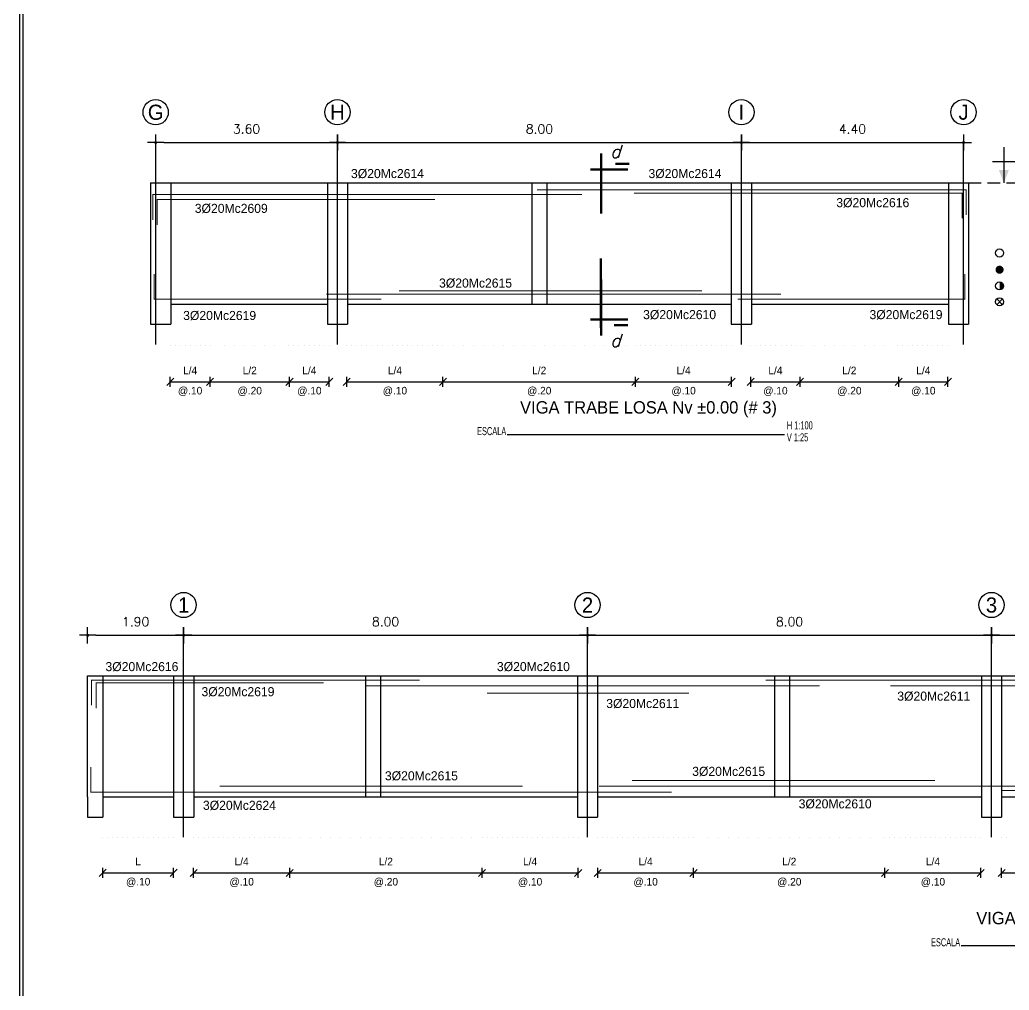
# Model space of a CAD drawing. Extents: x -2 to 140, y 23 to 108.
# Drawn here: x 30.16 to 49.76, y 61.37 to 80.59 of the extents above; entities that cross this region are included whole.
import ezdxf
from ezdxf.enums import TextEntityAlignment as Align

# ---------------------------------------------------------------- set-up
doc = ezdxf.new("R2010")
doc.units = 0
doc.header["$MEASUREMENT"] = 0
doc.linetypes.add('CENTER2', pattern=[1.125, 0.75, -0.125, 0.125, -0.125])
doc.linetypes.add('HIDDEN', pattern=[0.375, 0.25, -0.125])
doc.layers.get('0').update_dxf_attribs({"linetype": 'CONTINUOUS'})
doc.layers.get('DEFPOINTS').update_dxf_attribs({"color": 8, "linetype": 'CONTINUOUS'})
for name, color, linetype in [('ACEROS', 5, 'CONTINUOUS'), ('COLUMNAS', 2, 'CONTINUOUS'), ('EJES', 1, 'CONTINUOUS'), ('ESTRIBOS', 2, 'CONTINUOUS'), ('HIERROS', 5, 'CONTINUOUS'), ('L1', 5, 'CONTINUOUS'), ('LINEAS', 7, 'CONTINUOUS'), ('PLANILL1', 7, 'CONTINUOUS'), ('VIGAS', 7, 'CONTINUOUS')]:
    doc.layers.add(name, color=color, linetype=linetype)
doc.styles.add('ROMANT', font='romant')
doc.styles.add('STANDART', font='TXT.SHX', dxfattribs={"height": 0.18})
doc.dimstyles.new('STYLE100', dxfattribs={"dimscale": 2, "dimtxt": 0.08, "dimasz": 0.08, "dimexe": 0, "dimexo": 0.06, "dimgap": 0.09, "dimtad": 1, "dimzin": 0, "dimtxsty": 'STANDART', "dimblk": 'DOT', "dimcen": 0.09, "dimse1": 1, "dimse2": 1, "dimclrd": 1, "dimclre": 1, "dimclrt": 2, "dimazin": 3, "dimtfac": 1, "dimtix": 1, "dimtmove": 0, "dimatfit": 3, "dimtvp": 1.25, "dimtolj": 1, "dimtzin": 0})

# ---------------------------------------------------------------- blocks, each defined once
blk = doc.blocks.new('DOT')
at = {"color": 0}
for p, q in [((-1, 0), (1, 0)), ((0, 1), (0, -1))]:
    blk.add_line(p, q, dxfattribs=at)
at = {"color": 2, "linetype": 'BYBLOCK', "const_width": 0.1875}
blk.add_lwpolyline([(0.09375, 0, 1), (-0.09375, 0, 1)], format="xyb", close=True, dxfattribs=at)
blk = doc.blocks.new('*D139')
at = {"color": 1, "linetype": 'BYBLOCK'}
blk.add_line((33.014, 78.162), (36.294, 78.162), dxfattribs=at)
at = {"layer": 'DEFPOINTS', "color": 0, "linetype": 'BYBLOCK'}
for p in [(32.854, 78.162), (36.454, 78.162), (36.454, 78.162)]:
    blk.add_point(p, dxfattribs=at)
at = {"color": 1, "linetype": 'BYBLOCK', "xscale": 0.16, "yscale": 0.16, "zscale": 0.16, "rotation": 180}
blk.add_blockref('DOT', (32.854, 78.162), dxfattribs=at)
at = {"color": 1, "linetype": 'BYBLOCK', "xscale": 0.16, "yscale": 0.16, "zscale": 0.16}
blk.add_blockref('DOT', (36.454, 78.162), dxfattribs=at)
at = {"color": 2, "linetype": 'BYBLOCK', "insert": (34.654, 78.432), "char_height": 0.18, "attachment_point": 5, "style": 'STANDART'}
blk.add_mtext('\\A1;3.60', dxfattribs=at)
blk = doc.blocks.new('_DOT')
at = {"color": 0, "linetype": 'BYBLOCK'}
blk.add_line((-0.5, 0), (-1, 0), dxfattribs=at)
at = {"color": 0, "linetype": 'BYBLOCK', "const_width": 0.5}
blk.add_lwpolyline([(-0.25, 0, 1), (0.25, 0, 1)], format="xyb", close=True, dxfattribs=at)
blk = doc.blocks.new('*D140')
at = {"color": 1, "linetype": 'BYBLOCK'}
blk.add_line((36.614, 78.162), (44.294, 78.162), dxfattribs=at)
at = {"layer": 'DEFPOINTS', "color": 0, "linetype": 'BYBLOCK'}
for p in [(36.454, 78.162), (44.454, 78.162), (44.454, 78.162)]:
    blk.add_point(p, dxfattribs=at)
at = {"color": 1, "linetype": 'BYBLOCK', "xscale": 0.16, "yscale": 0.16, "zscale": 0.16, "rotation": 180}
blk.add_blockref('DOT', (36.454, 78.162), dxfattribs=at)
at = {"color": 1, "linetype": 'BYBLOCK', "xscale": 0.16, "yscale": 0.16, "zscale": 0.16}
blk.add_blockref('DOT', (44.454, 78.162), dxfattribs=at)
at = {"color": 2, "linetype": 'BYBLOCK', "insert": (40.454, 78.432), "char_height": 0.18, "attachment_point": 5, "style": 'STANDART'}
blk.add_mtext('\\A1;8.00', dxfattribs=at)
blk = doc.blocks.new('*D141')
at = {"color": 1, "linetype": 'BYBLOCK'}
blk.add_line((44.614, 78.162), (48.694, 78.162), dxfattribs=at)
at = {"layer": 'DEFPOINTS', "color": 0, "linetype": 'BYBLOCK'}
for p in [(44.454, 78.162), (48.854, 78.162), (48.854, 78.162)]:
    blk.add_point(p, dxfattribs=at)
at = {"color": 1, "linetype": 'BYBLOCK', "xscale": 0.16, "yscale": 0.16, "zscale": 0.16, "rotation": 180}
blk.add_blockref('DOT', (44.454, 78.162), dxfattribs=at)
at = {"color": 1, "linetype": 'BYBLOCK', "xscale": 0.16, "yscale": 0.16, "zscale": 0.16}
blk.add_blockref('DOT', (48.854, 78.162), dxfattribs=at)
at = {"color": 2, "linetype": 'BYBLOCK', "insert": (46.654, 78.432), "char_height": 0.18, "attachment_point": 5, "style": 'STANDART'}
blk.add_mtext('\\A1;4.40', dxfattribs=at)
blk = doc.blocks.new('*D147')
at = {"color": 1, "linetype": 'BYBLOCK'}
blk.add_line((31.667, 68.403), (33.247, 68.403), dxfattribs=at)
at = {"layer": 'DEFPOINTS', "color": 0, "linetype": 'BYBLOCK'}
for p in [(33.407, 68.403), (33.407, 68.403), (31.507, 67.603)]:
    blk.add_point(p, dxfattribs=at)
at = {"color": 1, "linetype": 'BYBLOCK', "xscale": 0.16, "yscale": 0.16, "zscale": 0.16, "rotation": 180}
blk.add_blockref('DOT', (31.507, 68.403), dxfattribs=at)
at = {"color": 1, "linetype": 'BYBLOCK', "xscale": 0.16, "yscale": 0.16, "zscale": 0.16}
blk.add_blockref('DOT', (33.407, 68.403), dxfattribs=at)
at = {"color": 2, "linetype": 'BYBLOCK', "insert": (32.457, 68.673), "char_height": 0.18, "attachment_point": 5, "style": 'STANDART'}
blk.add_mtext('\\A1;1.90', dxfattribs=at)
blk = doc.blocks.new('*D148')
at = {"color": 1, "linetype": 'BYBLOCK'}
blk.add_line((33.567, 68.403), (41.247, 68.403), dxfattribs=at)
at = {"layer": 'DEFPOINTS', "color": 0, "linetype": 'BYBLOCK'}
for p in [(33.407, 68.403), (41.407, 68.403), (41.407, 68.403)]:
    blk.add_point(p, dxfattribs=at)
at = {"color": 1, "linetype": 'BYBLOCK', "xscale": 0.16, "yscale": 0.16, "zscale": 0.16, "rotation": 180}
blk.add_blockref('DOT', (33.407, 68.403), dxfattribs=at)
at = {"color": 1, "linetype": 'BYBLOCK', "xscale": 0.16, "yscale": 0.16, "zscale": 0.16}
blk.add_blockref('DOT', (41.407, 68.403), dxfattribs=at)
at = {"color": 2, "linetype": 'BYBLOCK', "insert": (37.407, 68.673), "char_height": 0.18, "attachment_point": 5, "style": 'STANDART'}
blk.add_mtext('\\A1;8.00', dxfattribs=at)
blk = doc.blocks.new('*D149')
at = {"color": 1, "linetype": 'BYBLOCK'}
blk.add_line((41.567, 68.403), (49.247, 68.403), dxfattribs=at)
at = {"layer": 'DEFPOINTS', "color": 0, "linetype": 'BYBLOCK'}
for p in [(41.407, 68.403), (49.407, 68.403), (49.407, 68.403)]:
    blk.add_point(p, dxfattribs=at)
at = {"color": 1, "linetype": 'BYBLOCK', "xscale": 0.16, "yscale": 0.16, "zscale": 0.16, "rotation": 180}
blk.add_blockref('DOT', (41.407, 68.403), dxfattribs=at)
at = {"color": 1, "linetype": 'BYBLOCK', "xscale": 0.16, "yscale": 0.16, "zscale": 0.16}
blk.add_blockref('DOT', (49.407, 68.403), dxfattribs=at)
at = {"color": 2, "linetype": 'BYBLOCK', "insert": (45.407, 68.673), "char_height": 0.18, "attachment_point": 5, "style": 'STANDART'}
blk.add_mtext('\\A1;8.00', dxfattribs=at)
blk = doc.blocks.new('*D150')
at = {"color": 1, "linetype": 'BYBLOCK'}
blk.add_line((49.567, 68.403), (57.247, 68.403), dxfattribs=at)
at = {"layer": 'DEFPOINTS', "color": 0, "linetype": 'BYBLOCK'}
for p in [(49.407, 68.403), (57.407, 68.403), (57.407, 68.403)]:
    blk.add_point(p, dxfattribs=at)
at = {"color": 1, "linetype": 'BYBLOCK', "xscale": 0.16, "yscale": 0.16, "zscale": 0.16, "rotation": 180}
blk.add_blockref('DOT', (49.407, 68.403), dxfattribs=at)
at = {"color": 1, "linetype": 'BYBLOCK', "xscale": 0.16, "yscale": 0.16, "zscale": 0.16}
blk.add_blockref('DOT', (57.407, 68.403), dxfattribs=at)
at = {"color": 2, "linetype": 'BYBLOCK', "insert": (53.407, 68.673), "char_height": 0.18, "attachment_point": 5, "style": 'STANDART'}
blk.add_mtext('\\A1;8.00', dxfattribs=at)

msp = doc.modelspace()

# ---------------------------------------------------------------- linework, layer by layer
at = {"color": 6}
msp.add_line((30.163, 23.269), (30.163, 99.813), dxfattribs=at)
for p, q in [((33.072, 73.352), (33.213, 73.493)), ((33.142, 73.323), (33.142, 73.523)), ((33.859, 73.352), (34, 73.493)), ((33.93, 73.323), (33.93, 73.523)), ((35.434, 73.352), (35.575, 73.493)), ((35.505, 73.323), (35.505, 73.523)), ((36.221, 73.352), (36.363, 73.493)), ((36.292, 73.323), (36.292, 73.523)), ((36.568, 73.352), (36.709, 73.493)), ((36.639, 73.323), (36.639, 73.523)), ((38.474, 73.352), (38.615, 73.493)), ((38.544, 73.323), (38.544, 73.523)), ((42.285, 73.352), (42.426, 73.493)), ((42.356, 73.323), (42.356, 73.523)), ((44.191, 73.352), (44.332, 73.493)), ((44.261, 73.323), (44.261, 73.523)), ((44.569, 73.352), (44.71, 73.493)), ((44.639, 73.323), (44.639, 73.523)), ((45.545, 73.352), (45.687, 73.493)), ((45.616, 73.323), (45.616, 73.523)), ((47.498, 73.352), (47.64, 73.493)), ((47.569, 73.323), (47.569, 73.523)), ((48.475, 73.352), (48.616, 73.493)), ((48.545, 73.323), (48.545, 73.523)), ((33.142, 73.423), (33.93, 73.423)), ((33.93, 73.423), (35.505, 73.423)), ((35.505, 73.423), (36.292, 73.423)), ((36.639, 73.423), (38.544, 73.423)), ((38.544, 73.423), (42.356, 73.423)), ((42.356, 73.423), (44.261, 73.423)), ((44.639, 73.423), (45.616, 73.423)), ((45.616, 73.423), (47.569, 73.423)), ((47.569, 73.423), (48.545, 73.423)), ((31.734, 63.627), (31.876, 63.768)), ((31.805, 63.598), (31.805, 63.798)), ((31.805, 63.698), (33.209, 63.698)), ((33.138, 63.627), (33.28, 63.768)), ((33.209, 63.598), (33.209, 63.798)), ((33.534, 63.626), (33.676, 63.767)), ((33.605, 63.597), (33.605, 63.797)), ((33.605, 63.697), (35.509, 63.697)), ((35.438, 63.626), (35.58, 63.767)), ((35.509, 63.597), (35.509, 63.797)), ((35.509, 63.697), (39.317, 63.697)), ((39.246, 63.626), (39.387, 63.767)), ((39.317, 63.597), (39.317, 63.797)), ((39.317, 63.697), (41.221, 63.697)), ((41.15, 63.626), (41.291, 63.767)), ((41.221, 63.597), (41.221, 63.797)), ((41.538, 63.626), (41.68, 63.767)), ((41.609, 63.597), (41.609, 63.797)), ((41.609, 63.697), (43.505, 63.697)), ((43.435, 63.626), (43.576, 63.767)), ((43.505, 63.597), (43.505, 63.797)), ((43.505, 63.697), (47.298, 63.697)), ((47.228, 63.626), (47.369, 63.767)), ((47.298, 63.597), (47.298, 63.797)), ((47.298, 63.697), (49.195, 63.697)), ((49.124, 63.626), (49.265, 63.767)), ((49.195, 63.597), (49.195, 63.797)), ((49.536, 63.626), (49.678, 63.767)), ((49.607, 63.597), (49.607, 63.797)), ((49.607, 63.697), (51.481, 63.697))]:
    msp.add_line(p, q)
for centre in [(32.854, 78.762), (36.454, 78.762), (44.454, 78.762), (48.854, 78.762), (33.407, 69.003), (41.407, 69.003), (49.407, 69.003)]:
    msp.add_circle(centre, 0.25)
at = {"layer": 'ACEROS', "color": 1, "linetype": 'CENTER2', "const_width": 0.05}
for points in [[(41.676, 77.951), (41.676, 76.751)], [(41.676, 74.334), (41.67, 75.867)]]:
    msp.add_lwpolyline(points, dxfattribs=at)
at = {"layer": 'ACEROS', "color": 1, "linetype": 'CONTINUOUS', "const_width": 0.05}
for points in [[(42.208, 77.628), (41.459, 77.628)], [(42.232, 77.74), (41.958, 77.74)], [(42.208, 74.656), (41.459, 74.656)], [(42.208, 74.544), (41.934, 74.544)]]:
    msp.add_lwpolyline(points, dxfattribs=at)
at = {"layer": 'ACEROS', "const_width": 0.02}
for points in [[(40.403, 77.228), (48.903, 77.228), (48.903, 76.728)], [(41.3, 77.13), (32.8, 77.13), (32.8, 76.63)], [(38.385, 77.031), (32.885, 77.031), (32.885, 76.531)], [(42.325, 77.162), (48.825, 77.162), (48.825, 76.662)], [(37.325, 75.059), (32.825, 75.059), (32.825, 75.559)], [(44.378, 75.059), (48.878, 75.059), (48.878, 75.559)], [(45.236, 75.157), (36.236, 75.157)], [(37.671, 75.223), (43.671, 75.223)], [(38.085, 67.517), (31.585, 67.517), (31.585, 67.017)], [(36.178, 67.459), (31.678, 67.459), (31.678, 66.959)], [(46.006, 67.401), (37.006, 67.401)], [(53.934, 67.517), (44.934, 67.517)], [(51.405, 67.401), (47.405, 67.401)], [(43.418, 67.254), (39.418, 67.254)], [(43.072, 65.297), (31.572, 65.297), (31.572, 65.797)], [(48.285, 65.53), (42.285, 65.53)], [(40.122, 65.414), (34.122, 65.414)], [(50.636, 65.414), (41.636, 65.414)], [(58.623, 65.326), (49.623, 65.326)]]:
    msp.add_lwpolyline(points, dxfattribs=at)
at = {"layer": 'COLUMNAS', "color": 1, "linetype": 'CONTINUOUS'}
msp.add_solid([(49.554, 77.615), (49.75, 77.615), (49.652, 77.362)], dxfattribs=at)
at = {"layer": 'EJES'}
for p, q in [((32.854, 74.162), (32.854, 78.162)), ((36.454, 74.162), (36.454, 78.162)), ((44.454, 74.162), (44.454, 78.162)), ((48.854, 74.162), (48.854, 78.162)), ((33.407, 64.403), (33.407, 68.403)), ((41.407, 64.403), (41.407, 68.403)), ((49.407, 64.403), (49.407, 68.403))]:
    msp.add_line(p, q, dxfattribs=at)
at = {"layer": 'EJES', "color": 7, "linetype": 'HIDDEN'}
msp.add_line((48.954, 77.362), (50.404, 77.362), dxfattribs=at)
at = {"layer": 'EJES', "color": 7, "linetype": 'CONTINUOUS'}
for p, q in [((39.817, 72.381), (45.306, 72.381)), ((48.808, 62.257), (55.78, 62.257))]:
    msp.add_line(p, q, dxfattribs=at)
at = {"layer": 'ESTRIBOS'}
for p, q in [((33.142, 74.138), (33.142, 74.138)), ((33.242, 74.138), (33.242, 74.138)), ((33.342, 74.138), (33.342, 74.138)), ((33.442, 74.138), (33.442, 74.138)), ((33.542, 74.138), (33.542, 74.138)), ((33.642, 74.138), (33.642, 74.138)), ((33.742, 74.138), (33.742, 74.138)), ((33.842, 74.138), (33.842, 74.138)), ((33.942, 74.138), (33.942, 74.138)), ((34.217, 74.138), (34.217, 74.138)), ((34.417, 74.138), (34.417, 74.138)), ((34.617, 74.138), (34.617, 74.138)), ((34.817, 74.138), (34.817, 74.138)), ((35.017, 74.138), (35.017, 74.138)), ((35.217, 74.138), (35.217, 74.138)), ((35.492, 74.138), (35.492, 74.138)), ((35.592, 74.138), (35.592, 74.138)), ((35.692, 74.138), (35.692, 74.138)), ((35.792, 74.138), (35.792, 74.138)), ((35.892, 74.138), (35.892, 74.138)), ((35.992, 74.138), (35.992, 74.138)), ((36.092, 74.138), (36.092, 74.138)), ((36.192, 74.138), (36.192, 74.138)), ((36.292, 74.138), (36.292, 74.138)), ((36.639, 74.138), (36.639, 74.138)), ((36.739, 74.138), (36.739, 74.138)), ((36.839, 74.138), (36.839, 74.138)), ((36.939, 74.138), (36.939, 74.138)), ((37.039, 74.138), (37.039, 74.138)), ((37.139, 74.138), (37.139, 74.138)), ((37.239, 74.138), (37.239, 74.138)), ((37.339, 74.138), (37.339, 74.138)), ((37.439, 74.138), (37.439, 74.138)), ((37.539, 74.138), (37.539, 74.138)), ((37.639, 74.138), (37.639, 74.138)), ((37.739, 74.138), (37.739, 74.138)), ((37.839, 74.138), (37.839, 74.138)), ((37.939, 74.138), (37.939, 74.138)), ((38.039, 74.138), (38.039, 74.138)), ((38.139, 74.138), (38.139, 74.138)), ((38.239, 74.138), (38.239, 74.138)), ((38.339, 74.138), (38.339, 74.138)), ((38.439, 74.138), (38.439, 74.138)), ((38.539, 74.138), (38.539, 74.138)), ((38.75, 74.138), (38.75, 74.138)), ((38.95, 74.138), (38.95, 74.138)), ((39.15, 74.138), (39.15, 74.138)), ((39.35, 74.138), (39.35, 74.138)), ((39.55, 74.138), (39.55, 74.138)), ((39.75, 74.138), (39.75, 74.138)), ((39.95, 74.138), (39.95, 74.138)), ((40.15, 74.138), (40.15, 74.138)), ((40.35, 74.138), (40.35, 74.138)), ((40.55, 74.138), (40.55, 74.138)), ((40.75, 74.138), (40.75, 74.138)), ((40.95, 74.138), (40.95, 74.138)), ((41.15, 74.138), (41.15, 74.138)), ((41.35, 74.138), (41.35, 74.138)), ((41.55, 74.138), (41.55, 74.138)), ((41.75, 74.138), (41.75, 74.138)), ((41.95, 74.138), (41.95, 74.138)), ((42.15, 74.138), (42.15, 74.138)), ((42.361, 74.138), (42.361, 74.138)), ((42.461, 74.138), (42.461, 74.138)), ((42.561, 74.138), (42.561, 74.138)), ((42.661, 74.138), (42.661, 74.138)), ((42.761, 74.138), (42.761, 74.138)), ((42.861, 74.138), (42.861, 74.138)), ((42.961, 74.138), (42.961, 74.138)), ((43.061, 74.138), (43.061, 74.138)), ((43.161, 74.138), (43.161, 74.138)), ((43.261, 74.138), (43.261, 74.138)), ((43.361, 74.138), (43.361, 74.138)), ((43.461, 74.138), (43.461, 74.138)), ((43.561, 74.138), (43.561, 74.138)), ((43.661, 74.138), (43.661, 74.138)), ((43.761, 74.138), (43.761, 74.138)), ((43.861, 74.138), (43.861, 74.138)), ((43.961, 74.138), (43.961, 74.138)), ((44.061, 74.138), (44.061, 74.138)), ((44.161, 74.138), (44.161, 74.138)), ((44.261, 74.138), (44.261, 74.138)), ((44.639, 74.138), (44.639, 74.138)), ((44.739, 74.138), (44.739, 74.138)), ((44.839, 74.138), (44.839, 74.138)), ((44.939, 74.138), (44.939, 74.138)), ((45.039, 74.138), (45.039, 74.138)), ((45.139, 74.138), (45.139, 74.138)), ((45.239, 74.138), (45.239, 74.138)), ((45.339, 74.138), (45.339, 74.138)), ((45.439, 74.138), (45.439, 74.138)), ((45.539, 74.138), (45.539, 74.138)), ((45.639, 74.138), (45.639, 74.138)), ((45.892, 74.138), (45.892, 74.138)), ((46.092, 74.138), (46.092, 74.138)), ((46.292, 74.138), (46.292, 74.138)), ((46.492, 74.138), (46.492, 74.138)), ((46.692, 74.138), (46.692, 74.138)), ((46.892, 74.138), (46.892, 74.138)), ((47.092, 74.138), (47.092, 74.138)), ((47.292, 74.138), (47.292, 74.138)), ((47.545, 74.138), (47.545, 74.138)), ((47.645, 74.138), (47.645, 74.138)), ((47.745, 74.138), (47.745, 74.138)), ((47.845, 74.138), (47.845, 74.138)), ((47.945, 74.138), (47.945, 74.138)), ((48.045, 74.138), (48.045, 74.138)), ((48.145, 74.138), (48.145, 74.138)), ((48.245, 74.138), (48.245, 74.138)), ((48.345, 74.138), (48.345, 74.138)), ((48.445, 74.138), (48.445, 74.138)), ((48.545, 74.138), (48.545, 74.138)), ((31.805, 64.398), (31.805, 64.398)), ((31.905, 64.398), (31.905, 64.398)), ((32.005, 64.398), (32.005, 64.398)), ((32.105, 64.398), (32.105, 64.398)), ((32.205, 64.398), (32.205, 64.398)), ((32.305, 64.398), (32.305, 64.398)), ((32.405, 64.398), (32.405, 64.398)), ((32.505, 64.398), (32.505, 64.398)), ((32.605, 64.398), (32.605, 64.398)), ((32.705, 64.398), (32.705, 64.398)), ((32.805, 64.398), (32.805, 64.398)), ((32.905, 64.398), (32.905, 64.398)), ((33.005, 64.398), (33.005, 64.398)), ((33.105, 64.398), (33.105, 64.398)), ((33.205, 64.398), (33.205, 64.398)), ((33.605, 64.397), (33.605, 64.397)), ((33.705, 64.397), (33.705, 64.397)), ((33.805, 64.397), (33.805, 64.397)), ((33.905, 64.397), (33.905, 64.397)), ((34.005, 64.397), (34.005, 64.397)), ((34.105, 64.397), (34.105, 64.397)), ((34.205, 64.397), (34.205, 64.397)), ((34.305, 64.397), (34.305, 64.397)), ((34.405, 64.397), (34.405, 64.397)), ((34.505, 64.397), (34.505, 64.397)), ((34.605, 64.397), (34.605, 64.397)), ((34.705, 64.397), (34.705, 64.397)), ((34.805, 64.397), (34.805, 64.397)), ((34.905, 64.397), (34.905, 64.397)), ((35.005, 64.397), (35.005, 64.397)), ((35.105, 64.397), (35.105, 64.397)), ((35.205, 64.397), (35.205, 64.397)), ((35.305, 64.397), (35.305, 64.397)), ((35.405, 64.397), (35.405, 64.397)), ((35.505, 64.397), (35.505, 64.397)), ((35.713, 64.397), (35.713, 64.397)), ((35.913, 64.397), (35.913, 64.397)), ((36.113, 64.397), (36.113, 64.397)), ((36.313, 64.397), (36.313, 64.397)), ((36.513, 64.397), (36.513, 64.397)), ((36.713, 64.397), (36.713, 64.397)), ((36.913, 64.397), (36.913, 64.397)), ((37.113, 64.397), (37.113, 64.397)), ((37.313, 64.397), (37.313, 64.397)), ((37.513, 64.397), (37.513, 64.397)), ((37.713, 64.397), (37.713, 64.397)), ((37.913, 64.397), (37.913, 64.397)), ((38.113, 64.397), (38.113, 64.397)), ((38.313, 64.397), (38.313, 64.397)), ((38.513, 64.397), (38.513, 64.397)), ((38.713, 64.397), (38.713, 64.397)), ((38.913, 64.397), (38.913, 64.397)), ((39.113, 64.397), (39.113, 64.397)), ((39.321, 64.397), (39.321, 64.397)), ((39.421, 64.397), (39.421, 64.397)), ((39.521, 64.397), (39.521, 64.397)), ((39.621, 64.397), (39.621, 64.397)), ((39.721, 64.397), (39.721, 64.397)), ((39.821, 64.397), (39.821, 64.397)), ((39.921, 64.397), (39.921, 64.397)), ((40.021, 64.397), (40.021, 64.397)), ((40.121, 64.397), (40.121, 64.397)), ((40.221, 64.397), (40.221, 64.397)), ((40.321, 64.397), (40.321, 64.397)), ((40.421, 64.397), (40.421, 64.397)), ((40.521, 64.397), (40.521, 64.397)), ((40.621, 64.397), (40.621, 64.397)), ((40.721, 64.397), (40.721, 64.397)), ((40.821, 64.397), (40.821, 64.397)), ((40.921, 64.397), (40.921, 64.397)), ((41.021, 64.397), (41.021, 64.397)), ((41.121, 64.397), (41.121, 64.397)), ((41.221, 64.397), (41.221, 64.397)), ((41.609, 64.397), (41.609, 64.397)), ((41.709, 64.397), (41.709, 64.397)), ((41.809, 64.397), (41.809, 64.397)), ((41.909, 64.397), (41.909, 64.397)), ((42.009, 64.397), (42.009, 64.397)), ((42.109, 64.397), (42.109, 64.397)), ((42.209, 64.397), (42.209, 64.397)), ((42.309, 64.397), (42.309, 64.397)), ((42.409, 64.397), (42.409, 64.397)), ((42.509, 64.397), (42.509, 64.397)), ((42.609, 64.397), (42.609, 64.397)), ((42.709, 64.397), (42.709, 64.397)), ((42.809, 64.397), (42.809, 64.397)), ((42.909, 64.397), (42.909, 64.397)), ((43.009, 64.397), (43.009, 64.397)), ((43.109, 64.397), (43.109, 64.397)), ((43.209, 64.397), (43.209, 64.397)), ((43.309, 64.397), (43.309, 64.397)), ((43.409, 64.397), (43.409, 64.397)), ((43.509, 64.397), (43.509, 64.397)), ((43.802, 64.397), (43.802, 64.397)), ((44.002, 64.397), (44.002, 64.397)), ((44.202, 64.397), (44.202, 64.397)), ((44.402, 64.397), (44.402, 64.397)), ((44.602, 64.397), (44.602, 64.397)), ((44.802, 64.397), (44.802, 64.397)), ((45.002, 64.397), (45.002, 64.397)), ((45.202, 64.397), (45.202, 64.397)), ((45.402, 64.397), (45.402, 64.397)), ((45.602, 64.397), (45.602, 64.397)), ((45.802, 64.397), (45.802, 64.397)), ((46.002, 64.397), (46.002, 64.397)), ((46.202, 64.397), (46.202, 64.397)), ((46.402, 64.397), (46.402, 64.397)), ((46.602, 64.397), (46.602, 64.397)), ((46.802, 64.397), (46.802, 64.397)), ((47.002, 64.397), (47.002, 64.397)), ((47.295, 64.397), (47.295, 64.397)), ((47.395, 64.397), (47.395, 64.397)), ((47.495, 64.397), (47.495, 64.397)), ((47.595, 64.397), (47.595, 64.397)), ((47.695, 64.397), (47.695, 64.397)), ((47.795, 64.397), (47.795, 64.397)), ((47.895, 64.397), (47.895, 64.397)), ((47.995, 64.397), (47.995, 64.397)), ((48.095, 64.397), (48.095, 64.397)), ((48.195, 64.397), (48.195, 64.397)), ((48.295, 64.397), (48.295, 64.397)), ((48.395, 64.397), (48.395, 64.397)), ((48.495, 64.397), (48.495, 64.397)), ((48.595, 64.397), (48.595, 64.397)), ((48.695, 64.397), (48.695, 64.397)), ((48.795, 64.397), (48.795, 64.397)), ((48.895, 64.397), (48.895, 64.397)), ((48.995, 64.397), (48.995, 64.397)), ((49.095, 64.397), (49.095, 64.397)), ((49.195, 64.397), (49.195, 64.397)), ((49.607, 64.397), (49.607, 64.397)), ((49.707, 64.397), (49.707, 64.397))]:
    msp.add_line(p, q, dxfattribs=at)
at = {"layer": 'L1', "color": 7, "linetype": 'CONTINUOUS'}
for p, q in [((49.652, 78.068), (49.652, 77.362)), ((49.425, 77.788), (50.776, 77.788))]:
    msp.add_line(p, q, dxfattribs=at)
at = {"layer": 'L1', "color": 2, "linetype": 'CONTINUOUS', "const_width": 0.08}
msp.add_lwpolyline([(49.527, 75.643, 1), (49.607, 75.643, 1)], format="xyb", close=True, dxfattribs=at)
msp.add_lwpolyline([(49.567, 75.282, 0.414214), (49.607, 75.322, 0.414214), (49.567, 75.362, 1)], format="xyb", dxfattribs=at)
at = {"layer": 'L1', "color": 8, "linetype": 'CONTINUOUS'}
for centre in [(49.567, 75.975), (49.567, 75.322), (49.567, 75.008)]:
    msp.add_circle(centre, 0.08, dxfattribs=at)
at = {"layer": 'LINEAS'}
for p, q in [((49.51, 75.064), (49.623, 74.951)), ((49.623, 75.064), (49.51, 74.951))]:
    msp.add_line(p, q, dxfattribs=at)
at = {"layer": 'PLANILL1', "color": 6}
msp.add_line((30.222, 99.813), (30.222, 23.214), dxfattribs=at)
at = {"layer": 'VIGAS'}
for p, q in [((32.754, 77.362), (32.754, 74.562)), ((32.754, 77.362), (33.154, 77.362)), ((33.054, 77.362), (36.254, 77.362)), ((33.154, 77.362), (33.154, 74.562)), ((36.254, 77.362), (36.254, 74.562)), ((36.254, 77.362), (36.654, 77.362)), ((36.654, 77.362), (40.304, 77.362)), ((36.654, 77.362), (36.654, 74.562)), ((40.304, 77.362), (40.304, 74.962)), ((40.304, 77.362), (40.604, 77.362)), ((40.604, 77.362), (40.604, 74.962)), ((40.604, 77.362), (44.254, 77.362)), ((44.254, 77.362), (44.254, 74.562)), ((44.254, 77.362), (44.654, 77.362)), ((44.654, 77.362), (48.654, 77.362)), ((44.654, 77.362), (44.654, 74.562)), ((48.554, 77.362), (48.554, 74.562)), ((48.554, 77.362), (48.954, 77.362)), ((48.954, 77.362), (48.954, 74.562)), ((33.154, 74.962), (36.254, 74.962)), ((36.654, 74.962), (40.304, 74.962)), ((40.304, 74.962), (40.604, 74.962)), ((40.604, 74.962), (44.254, 74.962)), ((44.654, 74.962), (48.554, 74.962)), ((32.754, 74.562), (33.154, 74.562)), ((36.254, 74.562), (36.654, 74.562)), ((44.254, 74.562), (44.654, 74.562)), ((48.554, 74.562), (48.954, 74.562)), ((31.507, 65.203), (31.507, 67.603)), ((31.507, 67.603), (31.807, 67.603)), ((31.807, 67.603), (31.807, 64.803)), ((31.807, 67.603), (33.207, 67.603)), ((33.207, 67.603), (33.607, 67.603)), ((33.207, 67.603), (33.207, 64.803)), ((33.607, 67.603), (33.607, 64.803)), ((33.607, 67.603), (37.007, 67.603)), ((37.007, 67.603), (37.007, 65.203)), ((37.007, 67.603), (37.307, 67.603)), ((37.307, 67.603), (37.307, 65.203)), ((37.307, 67.603), (41.207, 67.603)), ((41.207, 67.603), (41.207, 64.803)), ((41.207, 67.603), (41.607, 67.603)), ((41.607, 67.603), (41.607, 64.803)), ((41.607, 67.603), (45.107, 67.603)), ((45.107, 67.603), (45.107, 65.203)), ((45.107, 67.603), (45.407, 67.603)), ((45.407, 67.603), (45.407, 65.203)), ((45.407, 67.603), (49.207, 67.603)), ((49.207, 67.603), (49.207, 64.803)), ((49.207, 67.603), (49.607, 67.603)), ((49.607, 67.603), (49.607, 64.803)), ((49.607, 67.603), (53.407, 67.603)), ((31.507, 65.203), (31.507, 64.803)), ((31.807, 65.203), (33.207, 65.203)), ((33.607, 65.203), (37.007, 65.203)), ((37.007, 65.203), (37.307, 65.203)), ((37.307, 65.203), (41.207, 65.203)), ((41.607, 65.203), (45.107, 65.203)), ((45.107, 65.203), (45.407, 65.203)), ((45.407, 65.203), (49.207, 65.203)), ((49.607, 65.203), (53.407, 65.203)), ((31.507, 64.803), (31.807, 64.803)), ((33.207, 64.803), (33.607, 64.803)), ((41.207, 64.803), (41.607, 64.803)), ((49.207, 64.803), (49.607, 64.803))]:
    msp.add_line(p, q, dxfattribs=at)

# ---------------------------------------------------------------- texts
for s, height, p in [('G', 0.3, (32.854, 78.762)), ('H', 0.3, (36.454, 78.762)), ('I', 0.3, (44.454, 78.762)), ('J', 0.3, (48.854, 78.762)), ('VIGA TRABE LOSA Nv %%P0.00 (# 3)', 0.24456, (42.614, 72.887)), ('1', 0.3, (33.407, 69.003)), ('2', 0.3, (41.407, 69.003)), ('3', 0.3, (49.407, 69.003)), ('VIGA TRABE LOSA Nv +1.50 (ESTE) (# 1)', 0.24456, (52.236, 62.772))]:
    msp.add_text(s, height=height).set_placement(p, align=Align.MIDDLE)
for s, height, p in [('3%%c20Mc2614', 0.18, (37.445, 77.458)), ('3%%c20Mc2614', 0.18, (43.337, 77.458)), ('3%%c20Mc2616', 0.18, (47.056, 76.882)), ('3%%c20Mc2609', 0.18, (34.351, 76.768)), ('3%%c20Mc2615', 0.18, (39.189, 75.289)), ('3%%c20Mc2619', 0.18, (34.121, 74.647)), ('3%%c20Mc2610', 0.18, (43.23, 74.664)), ('3%%c20Mc2619', 0.18, (47.714, 74.664)), ('L/4', 0.15, (33.536, 73.573)), ('L/2', 0.15, (34.717, 73.573)), ('L/4', 0.15, (35.898, 73.573)), ('L/4', 0.15, (37.592, 73.573)), ('L/2', 0.15, (40.45, 73.573)), ('L/4', 0.15, (43.309, 73.573)), ('L/4', 0.15, (45.128, 73.573)), ('L/2', 0.15, (46.592, 73.573)), ('L/4', 0.15, (48.057, 73.573)), ('@.10', 0.15, (33.536, 73.173)), ('@.20', 0.15, (34.717, 73.173)), ('@.10', 0.15, (35.898, 73.173)), ('@.10', 0.15, (37.592, 73.173)), ('@.20', 0.15, (40.45, 73.173)), ('@.10', 0.15, (43.309, 73.173)), ('@.10', 0.15, (45.128, 73.173)), ('@.20', 0.15, (46.592, 73.173)), ('@.10', 0.15, (48.057, 73.173)), ('3%%c20Mc2616', 0.18, (32.582, 67.693)), ('3%%c20Mc2610', 0.18, (40.335, 67.693)), ('3%%c20Mc2619', 0.18, (34.484, 67.196)), ('3%%c20Mc2611', 0.18, (48.264, 67.108)), ('3%%c20Mc2611', 0.18, (42.5, 66.962)), ('3%%c20Mc2615', 0.18, (38.117, 65.53)), ('3%%c20Mc2615', 0.18, (44.202, 65.618)), ('3%%c20Mc2624', 0.18, (34.513, 64.946)), ('3%%c20Mc2610', 0.18, (46.311, 64.975)), ('L', 0.15, (32.507, 63.848)), ('L/4', 0.15, (34.557, 63.847)), ('L/2', 0.15, (37.413, 63.847)), ('L/4', 0.15, (40.269, 63.847)), ('L/4', 0.15, (42.557, 63.847)), ('L/2', 0.15, (45.402, 63.847)), ('L/4', 0.15, (48.247, 63.847)), ('@.10', 0.15, (32.507, 63.448)), ('@.10', 0.15, (34.557, 63.447)), ('@.20', 0.15, (37.413, 63.447)), ('@.10', 0.15, (40.269, 63.447)), ('@.10', 0.15, (42.557, 63.447)), ('@.20', 0.15, (45.402, 63.447)), ('@.10', 0.15, (48.247, 63.447))]:
    msp.add_text(s, height=height).set_placement(p, align=Align.CENTER)
at = {"layer": 'HIERROS', "color": 6, "style": 'ROMANT', "oblique": 17}
for p in [(41.853, 77.86), (41.853, 74.117)]:
    msp.add_text('d', height=0.25, dxfattribs=at).set_placement(p)
at = {"layer": 'HIERROS', "color": 2, "width": 0.6}
for s, p in [('ESCALA', (39.219, 72.367)), ('H 1:100', (45.354, 72.481)), ('V 1:25', (45.354, 72.244)), ('ESCALA', (48.209, 62.243))]:
    msp.add_text(s, height=0.16, dxfattribs=at).set_placement(p)

# ---------------------------------------------------------------- dimensions: what is measured, and where the dimension line sits
for base, p1, p2, picture, middle in [((36.454, 78.162), (32.854, 78.162), (36.454, 78.162), '*D139', (34.654, 78.432)), ((44.454, 78.162), (36.454, 78.162), (44.454, 78.162), '*D140', (40.454, 78.432)), ((48.854, 78.162), (44.454, 78.162), (48.854, 78.162), '*D141', (46.654, 78.432)), ((33.407, 68.403), (31.507, 67.603), (33.407, 68.403), '*D147', (32.457, 68.673)), ((41.407, 68.403), (33.407, 68.403), (41.407, 68.403), '*D148', (37.407, 68.673)), ((49.407, 68.403), (41.407, 68.403), (49.407, 68.403), '*D149', (45.407, 68.673)), ((57.407, 68.403), (49.407, 68.403), (57.407, 68.403), '*D150', (53.407, 68.673))]:
    dim = msp.add_linear_dim(base=base, p1=p1, p2=p2, dimstyle='STYLE100')
    dim.commit()
    dim.dimension.update_dxf_attribs({"geometry": picture, "text_midpoint": middle})

doc.saveas('drawing.dxf')
